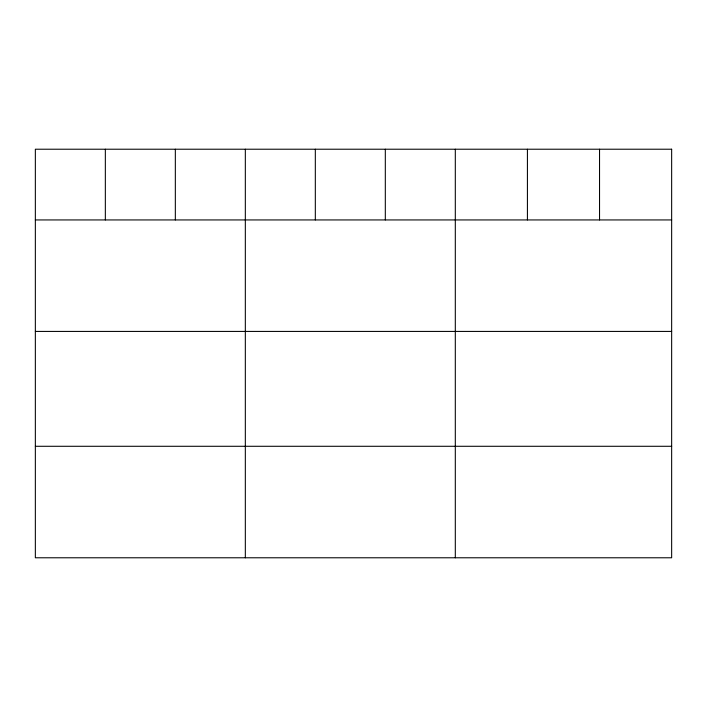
<?xml version="1.0" encoding="UTF-8"?>
<svg xmlns="http://www.w3.org/2000/svg" width="707" height="707" viewBox="0 0 707 707"><rect width="100%" height="100%" fill="white"/><g stroke="black" fill="none" stroke-linecap="round" stroke-linejoin="round"><path stroke-width="1.06" d="M35.35 219.939L671.65 219.939M35.35 331.424L671.65 331.424M35.35 446.285L671.65 446.285M599.536 149.221L599.536 219.939M527.422 149.221L527.422 219.939M455.308 149.221L455.308 557.779M385.315 149.221L385.315 219.939M315.322 149.221L315.322 219.939M245.329 149.221L245.329 557.779M175.336 149.221L175.336 219.939M105.343 149.221L105.343 219.939M671.65 149.221L35.35 149.221L35.35 557.779L671.65 557.779L671.65 149.221"/></g></svg>
